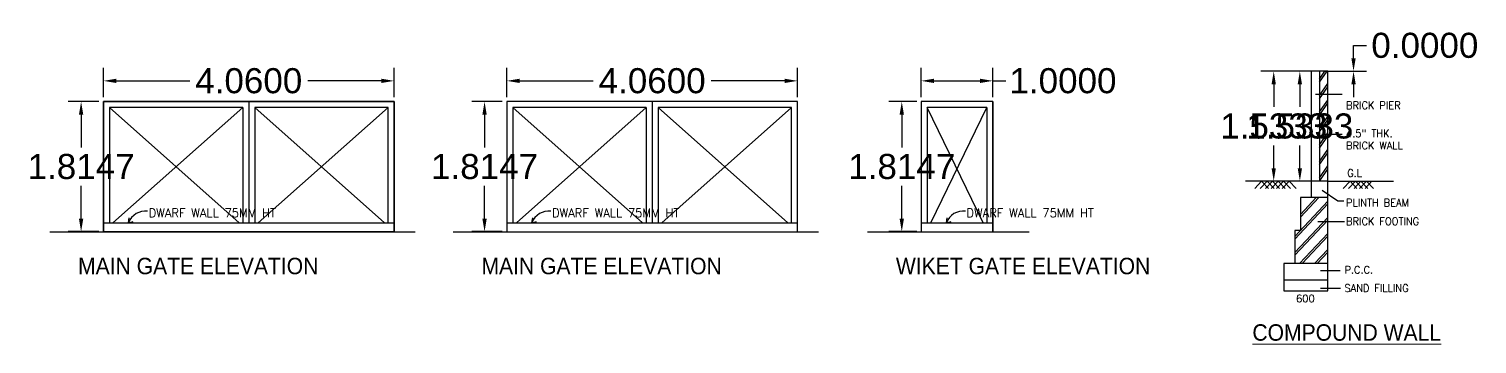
# Model space of a CAD drawing. Header units: metres. Extents: x 7359 to 7957, y 2407 to 2751.
# Drawn here: x 7396.97 to 7417.19, y 2434.1 to 2438.5 of the extents above; entities that cross this region are included whole.
import ezdxf

# ---------------------------------------------------------------- set-up
doc = ezdxf.new("R2010")
doc.units = ezdxf.units.M
doc.header["$MEASUREMENT"] = 0
for name, color, linetype in [('COMPOUNDWALL', 58, 'Continuous'), ('DIM', 41, 'Continuous'), ('MAIN_GATE', 57, 'Continuous'), ('WALL', 125, 'Continuous'), ('WICKET_GATE', 57, 'Continuous')]:
    doc.layers.add(name, color=color, linetype=linetype)
doc.layers.add('Text', color=7, linetype='Continuous', lineweight=9)
doc.styles.get("Standard").update_dxf_attribs({"font": 'arial.ttf', "height": 0.35})
doc.styles.add('T', font='ROMI____.pfb', dxfattribs={"width": 1.2, "height": 24})
doc.styles.add('T1', font='ROMANS.shx', dxfattribs={"width": 0.96, "height": 4})
doc.dimstyles.get("Standard").update_dxf_attribs({"dimtxt": 0.18, "dimasz": 0.18, "dimexe": 0.18, "dimexo": 0.0625, "dimgap": 0.09, "dimtad": 0, "dimtih": 1, "dimtoh": 1, "dimdec": 4, "dimzin": 0, "dimdsep": 46, "dimtxsty": 'Standard', "dimcen": 0.09, "dimadec": 0, "dimazin": 0, "dimtfac": 1, "dimtdec": 4, "dimtofl": 0, "dimtmove": 0, "dimatfit": 3, "dimfxl": 0, "dimtolj": 1, "dimtzin": 0, "dimarcsym": 0})

# ---------------------------------------------------------------- blocks, each defined once
blk = doc.blocks.new('*D117')
at = {"layer": 'COMPOUNDWALL', "color": 0, "lineweight": -2}
for p, q in [((7414.932, 2437.909), (7414.539, 2437.909)), ((7414.719, 2437.729), (7414.719, 2437.412)), ((7414.719, 2436.556), (7414.719, 2436.874)), ((7414.932, 2436.376), (7414.539, 2436.376))]:
    blk.add_line(p, q, dxfattribs=at)
at = {"layer": 'COMPOUNDWALL', "color": 0}
for points in [[(7414.689, 2437.729), (7414.749, 2437.729), (7414.719, 2437.909)], [(7414.689, 2436.556), (7414.749, 2436.556), (7414.719, 2436.376)]]:
    blk.add_solid(points, dxfattribs=at)
at = {"layer": 'Defpoints', "color": 0}
for p in [(7414.719, 2437.909), (7414.994, 2437.909), (7414.994, 2436.376)]:
    blk.add_point(p, dxfattribs=at)
at = {"layer": 'COMPOUNDWALL', "color": 0, "insert": (7414.719, 2437.143), "char_height": 0.35, "attachment_point": 5}
blk.add_mtext('\\A1;1.5333', dxfattribs=at)
blk = doc.blocks.new('*D118')
at = {"layer": 'COMPOUNDWALL', "color": 0, "lineweight": -2}
for p, q in [((7414.932, 2437.909), (7414.174, 2437.909)), ((7414.354, 2437.729), (7414.354, 2437.412)), ((7414.354, 2436.556), (7414.354, 2436.874)), ((7414.932, 2436.376), (7414.174, 2436.376))]:
    blk.add_line(p, q, dxfattribs=at)
at = {"layer": 'COMPOUNDWALL', "color": 0}
for points in [[(7414.324, 2437.729), (7414.384, 2437.729), (7414.354, 2437.909)], [(7414.324, 2436.556), (7414.384, 2436.556), (7414.354, 2436.376)]]:
    blk.add_solid(points, dxfattribs=at)
at = {"layer": 'Defpoints', "color": 0}
for p in [(7414.994, 2437.909), (7414.354, 2436.376), (7414.994, 2436.376)]:
    blk.add_point(p, dxfattribs=at)
at = {"layer": 'COMPOUNDWALL', "color": 0, "insert": (7414.354, 2437.143), "char_height": 0.35, "attachment_point": 5}
blk.add_mtext('\\A1;1.5333', dxfattribs=at)
blk = doc.blocks.new('*D119')
at = {"layer": 'COMPOUNDWALL', "color": 0, "lineweight": -2}
for p, q in [((7415.469, 2438.089), (7415.469, 2438.269)), ((7415.469, 2438.269), (7415.649, 2438.269)), ((7415.057, 2437.909), (7415.649, 2437.909)), ((7415.057, 2437.909), (7415.649, 2437.909)), ((7415.469, 2437.729), (7415.469, 2437.549))]:
    blk.add_line(p, q, dxfattribs=at)
at = {"layer": 'COMPOUNDWALL', "color": 0}
for points in [[(7415.439, 2438.089), (7415.499, 2438.089), (7415.469, 2437.909)], [(7415.439, 2437.729), (7415.499, 2437.729), (7415.469, 2437.909)]]:
    blk.add_solid(points, dxfattribs=at)
at = {"layer": 'Defpoints', "color": 0}
for p in [(7414.994, 2437.909), (7414.994, 2437.909), (7415.469, 2437.909)]:
    blk.add_point(p, dxfattribs=at)
at = {"layer": 'COMPOUNDWALL', "color": 0, "insert": (7416.465, 2438.269), "char_height": 0.35, "attachment_point": 5}
blk.add_mtext('\\A1;0.0000', dxfattribs=at)
blk = doc.blocks.new('*D120')
at = {"layer": 'Defpoints', "color": 0}
for p in [(7397.694, 2437.485), (7398.006, 2437.485), (7398.006, 2435.671)]:
    blk.add_point(p, dxfattribs=at)
at = {"layer": 'MAIN_GATE', "color": 0, "lineweight": -2}
for p, q in [((7397.943, 2437.485), (7397.514, 2437.485)), ((7397.694, 2437.305), (7397.694, 2436.847)), ((7397.694, 2435.851), (7397.694, 2436.309)), ((7397.943, 2435.671), (7397.514, 2435.671))]:
    blk.add_line(p, q, dxfattribs=at)
at = {"layer": 'MAIN_GATE', "color": 0}
for points in [[(7397.664, 2437.305), (7397.724, 2437.305), (7397.694, 2437.485)], [(7397.664, 2435.851), (7397.724, 2435.851), (7397.694, 2435.671)]]:
    blk.add_solid(points, dxfattribs=at)
at = {"layer": 'MAIN_GATE', "color": 0, "insert": (7397.694, 2436.578), "char_height": 0.35, "attachment_point": 5}
blk.add_mtext('\\A1;1.8147', dxfattribs=at)
blk = doc.blocks.new('*D121')
at = {"layer": 'Defpoints', "color": 0}
for p in [(7402.066, 2437.775), (7398.006, 2437.485), (7402.066, 2437.485)]:
    blk.add_point(p, dxfattribs=at)
at = {"layer": 'MAIN_GATE', "color": 0, "lineweight": -2}
for p, q in [((7398.006, 2437.548), (7398.006, 2437.955)), ((7402.066, 2437.548), (7402.066, 2437.955)), ((7398.186, 2437.775), (7399.213, 2437.775)), ((7401.886, 2437.775), (7400.859, 2437.775))]:
    blk.add_line(p, q, dxfattribs=at)
at = {"layer": 'MAIN_GATE', "color": 0}
for points in [[(7398.186, 2437.805), (7398.186, 2437.745), (7398.006, 2437.775)], [(7401.886, 2437.805), (7401.886, 2437.745), (7402.066, 2437.775)]]:
    blk.add_solid(points, dxfattribs=at)
at = {"layer": 'MAIN_GATE', "color": 0, "insert": (7400.036, 2437.775), "char_height": 0.35, "attachment_point": 5}
blk.add_mtext('\\A1;4.0600', dxfattribs=at)
blk = doc.blocks.new('*D122')
at = {"layer": 'Defpoints', "color": 0}
for p in [(7403.33, 2437.485), (7403.641, 2437.485), (7403.641, 2435.671)]:
    blk.add_point(p, dxfattribs=at)
at = {"layer": 'MAIN_GATE', "color": 0, "lineweight": -2}
for p, q in [((7403.578, 2437.485), (7403.15, 2437.485)), ((7403.33, 2437.305), (7403.33, 2436.847)), ((7403.33, 2435.851), (7403.33, 2436.309)), ((7403.578, 2435.671), (7403.15, 2435.671))]:
    blk.add_line(p, q, dxfattribs=at)
at = {"layer": 'MAIN_GATE', "color": 0}
for points in [[(7403.3, 2437.305), (7403.36, 2437.305), (7403.33, 2437.485)], [(7403.3, 2435.851), (7403.36, 2435.851), (7403.33, 2435.671)]]:
    blk.add_solid(points, dxfattribs=at)
at = {"layer": 'MAIN_GATE', "color": 0, "insert": (7403.33, 2436.578), "char_height": 0.35, "attachment_point": 5}
blk.add_mtext('\\A1;1.8147', dxfattribs=at)
blk = doc.blocks.new('*D123')
at = {"layer": 'Defpoints', "color": 0}
for p in [(7407.701, 2437.775), (7403.641, 2437.485), (7407.701, 2437.485)]:
    blk.add_point(p, dxfattribs=at)
at = {"layer": 'MAIN_GATE', "color": 0, "lineweight": -2}
for p, q in [((7403.641, 2437.548), (7403.641, 2437.955)), ((7407.701, 2437.548), (7407.701, 2437.955)), ((7403.821, 2437.775), (7404.848, 2437.775)), ((7407.521, 2437.775), (7406.494, 2437.775))]:
    blk.add_line(p, q, dxfattribs=at)
at = {"layer": 'MAIN_GATE', "color": 0}
for points in [[(7403.821, 2437.805), (7403.821, 2437.745), (7403.641, 2437.775)], [(7407.521, 2437.805), (7407.521, 2437.745), (7407.701, 2437.775)]]:
    blk.add_solid(points, dxfattribs=at)
at = {"layer": 'MAIN_GATE', "color": 0, "insert": (7405.671, 2437.775), "char_height": 0.35, "attachment_point": 5}
blk.add_mtext('\\A1;4.0600', dxfattribs=at)
blk = doc.blocks.new('*D124')
at = {"layer": 'Defpoints', "color": 0}
for p in [(7409.158, 2437.485), (7409.43, 2437.485), (7409.43, 2435.671)]:
    blk.add_point(p, dxfattribs=at)
at = {"layer": 'WICKET_GATE', "color": 0, "lineweight": -2}
for p, q in [((7409.368, 2437.485), (7408.978, 2437.485)), ((7409.158, 2437.305), (7409.158, 2436.847)), ((7409.158, 2435.851), (7409.158, 2436.309)), ((7409.368, 2435.671), (7408.978, 2435.671))]:
    blk.add_line(p, q, dxfattribs=at)
at = {"layer": 'WICKET_GATE', "color": 0}
for points in [[(7409.128, 2437.305), (7409.188, 2437.305), (7409.158, 2437.485)], [(7409.128, 2435.851), (7409.188, 2435.851), (7409.158, 2435.671)]]:
    blk.add_solid(points, dxfattribs=at)
at = {"layer": 'WICKET_GATE', "color": 0, "insert": (7409.158, 2436.578), "char_height": 0.35, "attachment_point": 5}
blk.add_mtext('\\A1;1.8147', dxfattribs=at)
blk = doc.blocks.new('*D125')
at = {"layer": 'Defpoints', "color": 0}
for p in [(7410.43, 2437.775), (7409.43, 2437.485), (7410.43, 2437.485)]:
    blk.add_point(p, dxfattribs=at)
at = {"layer": 'WICKET_GATE', "color": 0, "lineweight": -2}
for p, q in [((7409.43, 2437.548), (7409.43, 2437.955)), ((7410.43, 2437.548), (7410.43, 2437.955)), ((7409.61, 2437.775), (7410.25, 2437.775)), ((7410.43, 2437.775), (7410.61, 2437.775))]:
    blk.add_line(p, q, dxfattribs=at)
at = {"layer": 'WICKET_GATE', "color": 0}
for points in [[(7409.61, 2437.805), (7409.61, 2437.745), (7409.43, 2437.775)], [(7410.25, 2437.805), (7410.25, 2437.745), (7410.43, 2437.775)]]:
    blk.add_solid(points, dxfattribs=at)
at = {"layer": 'WICKET_GATE', "color": 0, "insert": (7411.41, 2437.775), "char_height": 0.35, "attachment_point": 5}
blk.add_mtext('\\A1;1.0000', dxfattribs=at)

msp = doc.modelspace()

# ---------------------------------------------------------------- linework, layer by layer
at = {"layer": 'DIM'}
for p, q in [((7414.87915, 2437.90938), (7414.87915, 2436.37605)), ((7414.99415, 2437.90938), (7414.87915, 2437.90938)), ((7414.99415, 2437.75605), (7415.0998, 2437.90938)), ((7414.99415, 2437.80109), (7415.06877, 2437.90938)), ((7414.93895, 2437.58765), (7415.30941, 2437.58765)), ((7414.99415, 2437.57109), (7415.10915, 2437.73799)), ((7414.99415, 2437.52605), (7415.10915, 2437.69295)), ((7414.99415, 2437.34109), (7415.10915, 2437.50799)), ((7414.99415, 2437.29605), (7415.10915, 2437.46295)), ((7414.99415, 2437.11109), (7415.10915, 2437.27799)), ((7414.99415, 2437.06605), (7415.10915, 2437.23295)), ((7414.99415, 2436.88109), (7415.10915, 2437.04799)), ((7414.99415, 2436.83605), (7415.10915, 2437.00295)), ((7415.02715, 2437.02939), (7415.30941, 2437.02939)), ((7414.99415, 2436.65109), (7415.10915, 2436.81799)), ((7414.99415, 2436.60605), (7415.10915, 2436.77295)), ((7414.99415, 2436.42109), (7415.10915, 2436.58799)), ((7414.99415, 2436.37605), (7415.10915, 2436.54295)), ((7414.08803, 2436.27383), (7414.1852, 2436.37605)), ((7414.1647, 2436.27383), (7414.26186, 2436.37605)), ((7414.28237, 2436.27383), (7414.1852, 2436.37605)), ((7414.24136, 2436.27383), (7414.33853, 2436.37605)), ((7414.35903, 2436.27383), (7414.26186, 2436.37605)), ((7414.31803, 2436.27383), (7414.4152, 2436.37605)), ((7414.4357, 2436.27383), (7414.33853, 2436.37605)), ((7414.3947, 2436.27383), (7414.49186, 2436.37605)), ((7414.51237, 2436.27383), (7414.4152, 2436.37605)), ((7414.47136, 2436.27383), (7414.56853, 2436.37605)), ((7414.58903, 2436.27383), (7414.49186, 2436.37605)), ((7414.6657, 2436.27383), (7414.56853, 2436.37605)), ((7415.3226, 2436.27383), (7415.41977, 2436.37605)), ((7415.39927, 2436.27383), (7415.49644, 2436.37605)), ((7415.51694, 2436.27383), (7415.41977, 2436.37605)), ((7415.47594, 2436.27383), (7415.57311, 2436.37605)), ((7415.59361, 2436.27383), (7415.49644, 2436.37605)), ((7415.5526, 2436.27383), (7415.64977, 2436.37605)), ((7415.67027, 2436.27383), (7415.57311, 2436.37605)), ((7415.62927, 2436.27383), (7415.72644, 2436.37605)), ((7415.74694, 2436.27383), (7415.64977, 2436.37605)), ((7414.72582, 2435.87269), (7414.98198, 2436.14605)), ((7414.72582, 2435.91006), (7414.94696, 2436.14605)), ((7415.03147, 2436.25139), (7415.25013, 2436.1007)), ((7414.64915, 2435.604), (7415.10915, 2436.09489)), ((7414.64915, 2435.56663), (7415.10915, 2436.05751)), ((7415.25013, 2436.1007), (7415.33306, 2436.1007)), ((7398.35606, 2435.79558), (7398.36771, 2435.86306)), ((7398.35606, 2435.79558), (7398.42249, 2435.81219)), ((7403.9912, 2435.79558), (7404.00285, 2435.86306)), ((7403.9912, 2435.79558), (7404.05763, 2435.81219)), ((7409.78089, 2435.79558), (7409.79255, 2435.86306)), ((7409.78089, 2435.79558), (7409.84733, 2435.81219)), ((7414.64915, 2435.37976), (7415.10915, 2435.87064)), ((7414.64915, 2435.34239), (7415.10915, 2435.83327)), ((7414.97116, 2435.81438), (7415.3406, 2435.81438)), ((7414.71524, 2435.22605), (7415.10915, 2435.6464)), ((7414.75027, 2435.22605), (7415.10915, 2435.60903)), ((7414.92538, 2435.22605), (7415.10915, 2435.42216)), ((7414.9604, 2435.22605), (7415.10915, 2435.38478)), ((7415.00885, 2435.12873), (7415.28028, 2435.12873)), ((7415.00885, 2434.88009), (7415.28782, 2434.88009))]:
    msp.add_line(p, q, dxfattribs=at)
for centre in [(7398.59323, 2435.7046), (7404.22837, 2435.7046), (7410.01806, 2435.7046)]:
    msp.add_arc(centre, 0.25402, 83.35485, 159.011928, dxfattribs=at)
at = {"layer": 'MAIN_GATE'}
for points in [[(7398.00559, 2437.4853), (7402.06559, 2437.4853), (7402.06559, 2435.67058), (7398.00559, 2435.67058)], [(7403.64073, 2435.67058), (7407.70073, 2435.67058), (7407.70073, 2437.4853), (7403.64073, 2437.4853)]]:
    msp.add_lwpolyline(points, close=True, dxfattribs=at)
at = {"layer": 'WALL'}
for p, q in [((7414.99415, 2437.90938), (7414.99415, 2436.37605)), ((7415.10915, 2437.90938), (7414.99415, 2437.90938)), ((7415.10915, 2436.37605), (7415.10915, 2437.90938)), ((7414.87915, 2436.37605), (7413.95915, 2436.37605)), ((7415.10915, 2436.37605), (7414.87915, 2436.37605)), ((7414.87915, 2436.37605), (7414.87915, 2436.14605)), ((7415.10915, 2436.14605), (7415.10915, 2436.37605)), ((7415.10915, 2436.37605), (7416.02915, 2436.37605)), ((7415.10915, 2436.14605), (7414.72582, 2436.14605)), ((7414.72582, 2436.14605), (7414.72582, 2435.68605)), ((7415.10915, 2435.68605), (7415.10915, 2436.14605)), ((7414.72582, 2435.68605), (7414.64915, 2435.68605)), ((7414.64915, 2435.68605), (7414.64915, 2435.22605)), ((7415.10915, 2435.22605), (7415.10915, 2435.68605)), ((7415.10915, 2435.22605), (7414.49582, 2435.22605)), ((7414.49582, 2435.22605), (7414.49582, 2434.84271)), ((7415.10915, 2434.84271), (7415.10915, 2435.22605)), ((7415.10915, 2434.99605), (7414.49582, 2434.99605)), ((7414.49582, 2434.84271), (7415.10915, 2434.84271))]:
    msp.add_line(p, q, dxfattribs=at)
at = {"layer": 'WALL', "color": 1}
for p, q in [((7402.06559, 2437.4853), (7398.00559, 2437.4853)), ((7398.00559, 2437.4853), (7398.00559, 2435.67058)), ((7398.08892, 2437.40197), (7398.08892, 2435.79558)), ((7399.90166, 2435.79558), (7398.08892, 2437.40197)), ((7399.95225, 2437.40197), (7398.08892, 2437.40197)), ((7398.13952, 2435.79558), (7399.95225, 2437.40197)), ((7399.95225, 2437.40197), (7399.95225, 2435.79558)), ((7400.03559, 2437.4853), (7400.03559, 2435.79558)), ((7401.98225, 2437.40197), (7400.11892, 2437.40197)), ((7401.93166, 2435.79558), (7400.11892, 2437.40197)), ((7400.11892, 2437.40197), (7400.11892, 2435.79558)), ((7400.16952, 2435.79558), (7401.98225, 2437.40197)), ((7401.98225, 2435.79558), (7401.98225, 2437.40197)), ((7402.06559, 2435.67058), (7402.06559, 2437.4853)), ((7407.70073, 2437.4853), (7403.64073, 2437.4853)), ((7403.64073, 2437.4853), (7403.64073, 2435.67058)), ((7403.72406, 2437.40197), (7403.72406, 2435.79558)), ((7405.5368, 2435.79558), (7403.72406, 2437.40197)), ((7405.58739, 2437.40197), (7403.72406, 2437.40197)), ((7403.77466, 2435.79558), (7405.58739, 2437.40197)), ((7405.58739, 2437.40197), (7405.58739, 2435.79558)), ((7405.67073, 2437.4853), (7405.67073, 2435.79558)), ((7407.61739, 2437.40197), (7405.75406, 2437.40197)), ((7407.5668, 2435.79558), (7405.75406, 2437.40197)), ((7405.75406, 2437.40197), (7405.75406, 2435.79558)), ((7405.80466, 2435.79558), (7407.61739, 2437.40197)), ((7407.61739, 2435.79558), (7407.61739, 2437.40197)), ((7407.70073, 2435.67058), (7407.70073, 2437.4853)), ((7410.43043, 2437.4853), (7409.43043, 2437.4853)), ((7409.43043, 2437.4853), (7409.43043, 2435.67058)), ((7409.51376, 2437.40197), (7409.51376, 2435.79558)), ((7410.2965, 2435.79558), (7409.51376, 2437.40197)), ((7410.34709, 2437.40197), (7409.51376, 2437.40197)), ((7409.56435, 2435.79558), (7410.34709, 2437.40197)), ((7410.34709, 2437.40197), (7410.34709, 2435.79558)), ((7410.43043, 2437.4853), (7410.43043, 2435.67058)), ((7398.00559, 2435.79558), (7402.06559, 2435.79558)), ((7403.64073, 2435.79558), (7407.70073, 2435.79558)), ((7409.43043, 2435.79558), (7410.43043, 2435.79558)), ((7397.25559, 2435.67058), (7402.36112, 2435.67058)), ((7402.89073, 2435.67058), (7407.99626, 2435.67058)), ((7408.68043, 2435.67058), (7410.93713, 2435.67058))]:
    msp.add_line(p, q, dxfattribs=at)
at = {"layer": 'WICKET_GATE'}
msp.add_lwpolyline([(7409.43043, 2435.67058), (7410.43043, 2435.67058), (7410.43043, 2437.4853), (7409.43043, 2437.4853)], close=True, dxfattribs=at)

# ---------------------------------------------------------------- texts
at = {"layer": 'DIM', "style": 'T1', "width": 0.96}
for s, height, p in [('BRICK PIER', 0.104778, (7415.36471, 2437.38196)), ('4.5" THK.', 0.104778, (7415.36471, 2436.98938)), ('BRICK WALL', 0.104778, (7415.36471, 2436.81974)), ('G.L', 0.104778, (7415.3803, 2436.43656)), ('DWARF WALL 75MM HT', 0.1227692, (7398.63674, 2435.87077)), ('DWARF WALL 75MM HT', 0.1227692, (7404.27188, 2435.87077)), ('DWARF WALL 75MM HT', 0.1227692, (7410.06158, 2435.87077)), ('PLINTH BEAM', 0.1047778, (7415.36471, 2436.02298)), ('BRICK FOOTING', 0.1047778, (7415.36471, 2435.76271)), ('P.C.C.', 0.104778, (7415.34209, 2435.08483)), ('SAND FILLING', 0.1047778, (7415.34209, 2434.83091)), ('600', 0.104778, (7414.66654, 2434.68452))]:
    msp.add_text(s, height=height, dxfattribs=at).set_placement(p)
at = {"layer": 'Text', "color": 5, "style": 'T', "width": 0.96}
for s, p in [('MAIN GATE ELEVATION', (7397.65152, 2435.07655)), ('MAIN GATE ELEVATION', (7403.28666, 2435.07655)), ('WIKET GATE ELEVATION', (7409.07636, 2435.07655)), ('%%UCOMPOUND WALL%%U', (7414.0559, 2434.14879))]:
    msp.add_text(s, height=0.2295684, dxfattribs=at).set_placement(p)

# ---------------------------------------------------------------- dimensions: what is measured, and where the dimension line sits
at = {"layer": 'COMPOUNDWALL', "color": 3}
dim = msp.add_linear_dim(base=(7415.4694252336, 2437.9093808621), p1=(7414.9941518535, 2437.9093808621), p2=(7414.9941518535, 2437.9093808621), angle=90, dimstyle='Standard', override={"dimscale": 1}, dxfattribs=at)
dim.commit()
dim.dimension.update_dxf_attribs({"geometry": '*D119', "text_midpoint": (7416.4653290536, 2438.2693808621)})
at = {"layer": 'COMPOUNDWALL', "color": 2}
dim = msp.add_linear_dim(base=(7414.35425, 2436.37605), p1=(7414.99415, 2437.90938), p2=(7414.99415, 2436.37605), angle=90, dimstyle='Standard', override={"dimscale": 1}, dxfattribs=at)
dim.commit()
dim.dimension.update_dxf_attribs({"geometry": '*D118', "text_midpoint": (7414.35425, 2437.14271)})
at = {"layer": 'COMPOUNDWALL', "color": 1}
dim = msp.add_linear_dim(base=(7414.71864, 2437.90938), p1=(7414.99415, 2436.37605), p2=(7414.99415, 2437.90938), angle=90, dimstyle='Standard', override={"dimscale": 1}, dxfattribs=at)
dim.commit()
dim.dimension.update_dxf_attribs({"geometry": '*D117', "text_midpoint": (7414.71864, 2437.14271)})
at = {"layer": 'MAIN_GATE', "color": 2}
for base, p1, p2, picture, middle in [((7402.06559, 2437.77482), (7398.00559, 2437.4853), (7402.06559, 2437.4853), '*D121', (7400.03559, 2437.77482)), ((7407.70073, 2437.77482), (7403.64073, 2437.4853), (7407.70073, 2437.4853), '*D123', (7405.67073, 2437.77482))]:
    dim = msp.add_linear_dim(base=base, p1=p1, p2=p2, dimstyle='Standard', override={"dimscale": 1}, dxfattribs=at)
    dim.commit()
    dim.dimension.update_dxf_attribs({"geometry": picture, "text_midpoint": middle})
at = {"layer": 'MAIN_GATE', "color": 1}
for base, p1, p2, picture, middle in [((7397.69449, 2437.4853), (7398.00559, 2435.67058), (7398.00559, 2437.4853), '*D120', (7397.69449, 2436.57794)), ((7403.32963, 2437.4853), (7403.64073, 2435.67058), (7403.64073, 2437.4853), '*D122', (7403.32963, 2436.57794))]:
    dim = msp.add_linear_dim(base=base, p1=p1, p2=p2, angle=90, dimstyle='Standard', override={"dimscale": 1}, dxfattribs=at)
    dim.commit()
    dim.dimension.update_dxf_attribs({"geometry": picture, "text_midpoint": middle})
at = {"layer": 'WICKET_GATE', "color": 2}
dim = msp.add_linear_dim(base=(7410.43043, 2437.77482), p1=(7409.43043, 2437.4853), p2=(7410.43043, 2437.4853), dimstyle='Standard', override={"dimscale": 1}, dxfattribs=at)
dim.commit()
dim.dimension.update_dxf_attribs({"geometry": '*D125', "text_midpoint": (7411.40986, 2437.77482)})
at = {"layer": 'WICKET_GATE', "color": 1}
dim = msp.add_linear_dim(base=(7409.15816, 2437.4853), p1=(7409.43043, 2435.67058), p2=(7409.43043, 2437.4853), angle=90, dimstyle='Standard', override={"dimscale": 1}, dxfattribs=at)
dim.commit()
dim.dimension.update_dxf_attribs({"geometry": '*D124', "text_midpoint": (7409.15816, 2436.57794)})

doc.saveas('drawing.dxf')
